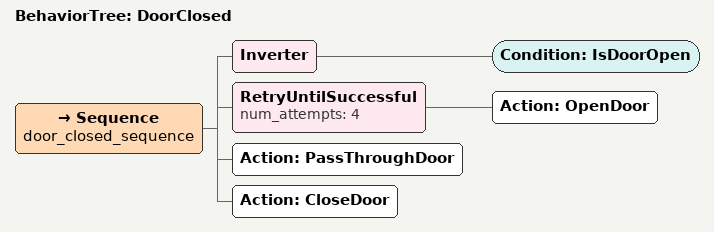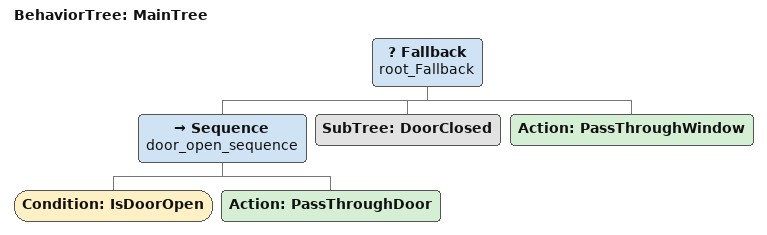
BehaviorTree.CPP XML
<?xml version="1.0"?>
<root main_tree_to_execute="MainTree">
    <BehaviorTree ID="DoorClosed">
        <Sequence name="door_closed_sequence">
            <Inverter>
                <Condition ID="IsDoorOpen"/>
            </Inverter>
            <RetryUntilSuccessful num_attempts="4">
                <Action ID="OpenDoor"/>
            </RetryUntilSuccessful>
            <Action ID="PassThroughDoor"/>
            <Action ID="CloseDoor"/>
        </Sequence>
    </BehaviorTree>
    <BehaviorTree ID="MainTree">
        <Fallback name="root_Fallback">
            <Sequence name="door_open_sequence">
                <Condition ID="IsDoorOpen"/>
                <Action ID="PassThroughDoor"/>
            </Sequence>
            <SubTree ID="DoorClosed"/>
            <Action ID="PassThroughWindow"/>
        </Fallback>
    </BehaviorTree>
</root>
